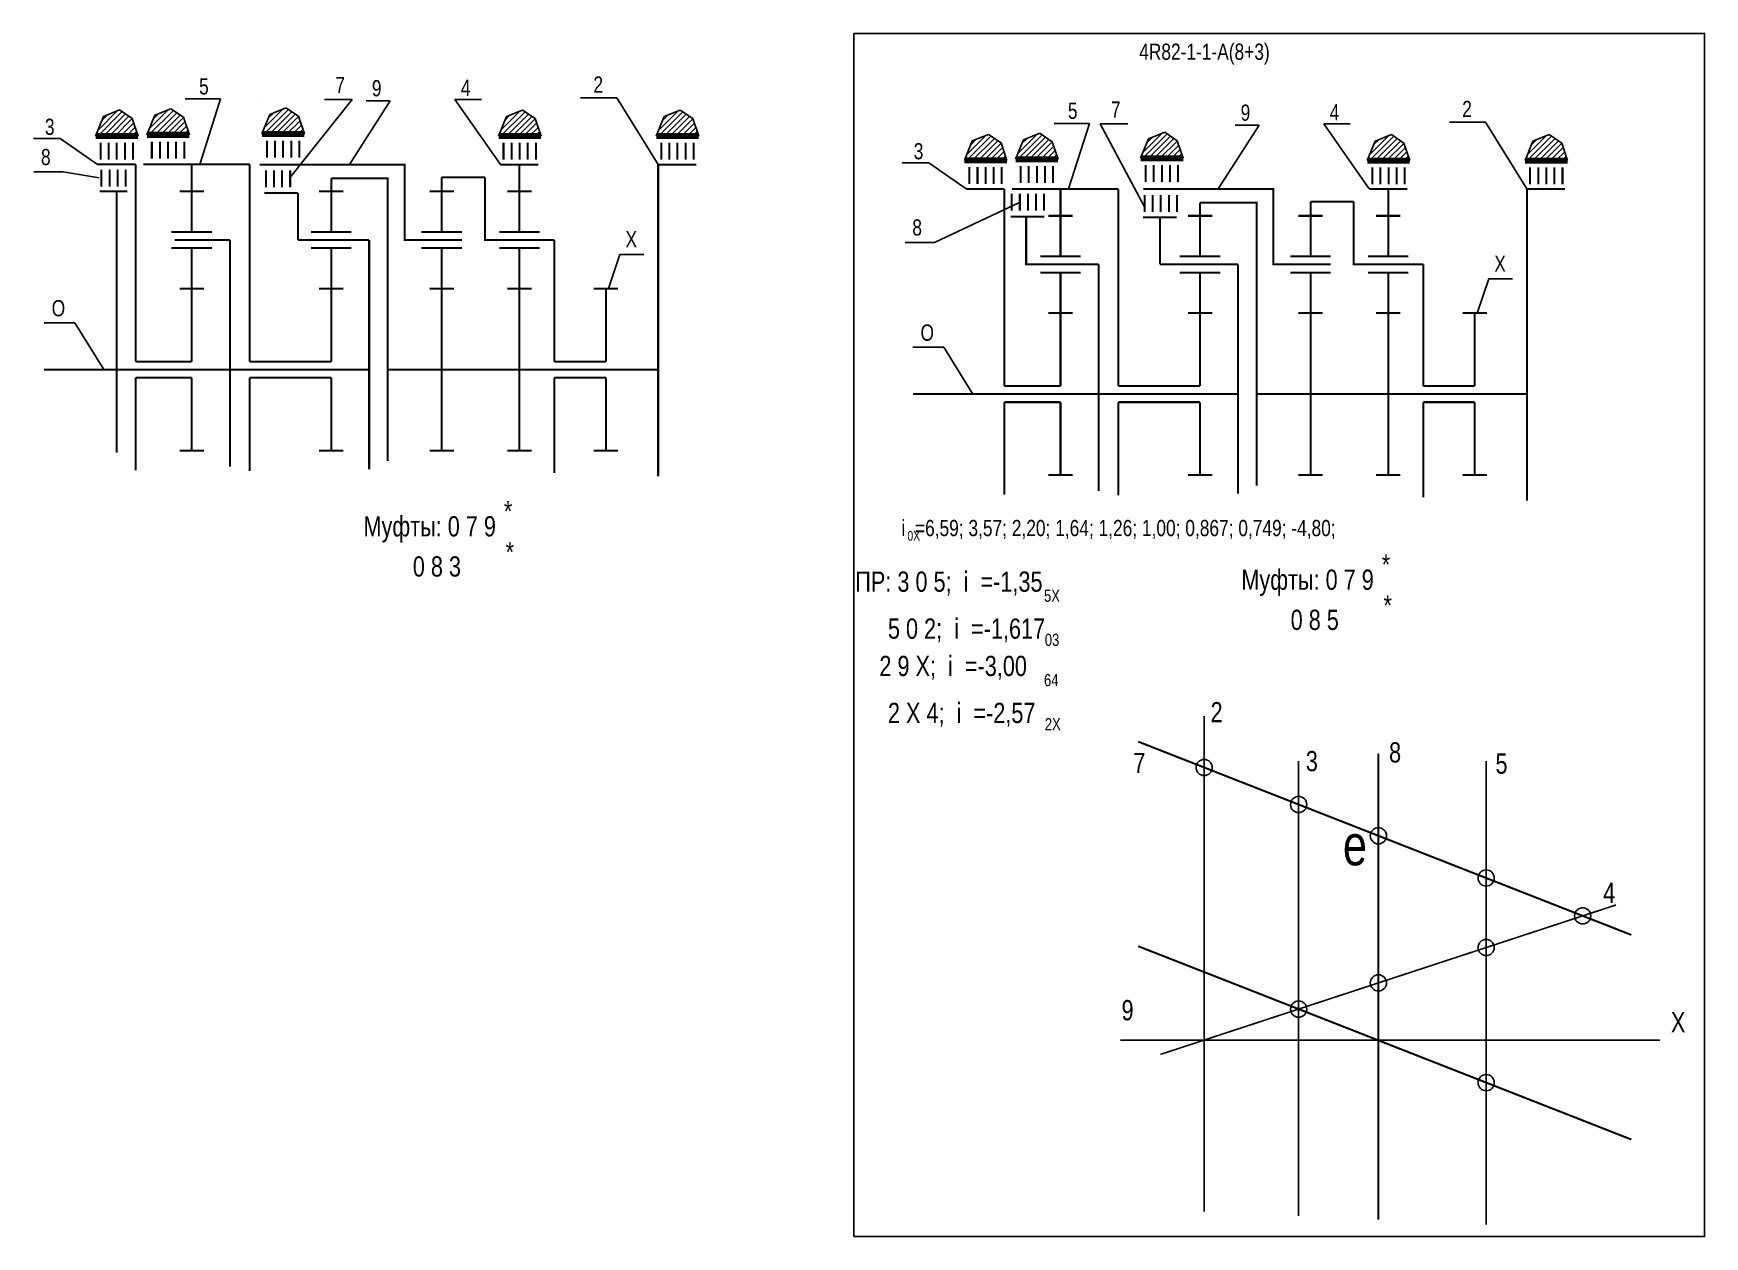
# Model space of a CAD drawing. Extents: x -555 to -142, y 153 to 450.
import ezdxf

# ---------------------------------------------------------------- set-up
doc = ezdxf.new("R2010")
doc.units = 0
doc.header["$LTSCALE"] = 15
doc.layers.get('0').update_dxf_attribs({"linetype": 'CONTINUOUS'})
doc.layers.add('DIM', color=92, linetype='CONTINUOUS')
doc.layers.add('MAIN', color=5, linetype='CONTINUOUS')
doc.styles.add('AMK', font='amk.shx', dxfattribs={"width": 0.8})

msp = doc.modelspace()

# ---------------------------------------------------------------- hatches: boundary and pattern name
at = {"layer": 'DIM'}
h = msp.add_hatch(dxfattribs=at)
h.set_pattern_fill('_USER', color=0, angle=45, style=0, pattern_type=0)
h.set_pattern_definition([(45, (-287.3721, -1.1567), (-0.7071068, 0.7071068), [])])
h.paths.add_polyline_path([(-537.67, 429.36), (-539.61, 424.54), (-529.12, 424.54), (-530.56, 428.86), (-533.68, 430.98)])
h = msp.add_hatch(dxfattribs=at)
h.set_pattern_fill('_USER', color=0, angle=45, style=0, pattern_type=0)
h.set_pattern_definition([(45, (-274.7224, -0.8641), (-0.7071068, 0.7071068), [])])
h.paths.add_polyline_path([(-525.02, 429.65), (-526.96, 424.83), (-516.47, 424.83), (-517.91, 429.16), (-521.03, 431.27)])
h = msp.add_hatch(dxfattribs=at)
h.set_pattern_fill('_USER', color=0, angle=45, style=0, pattern_type=0)
h.set_pattern_definition([(45, (-246.317, -0.6242), (-0.7071068, 0.7071068), [])])
h.paths.add_polyline_path([(-496.61, 429.89), (-498.56, 425.07), (-488.06, 425.07), (-489.51, 429.4), (-492.62, 431.51)])
h = msp.add_hatch(dxfattribs=at)
h.set_pattern_fill('_USER', color=0, angle=45, style=0, pattern_type=0)
h.set_pattern_definition([(45, (-187.9144, -1.1833), (-0.7071068, 0.7071068), [])])
h.paths.add_polyline_path([(-438.21, 429.34), (-440.15, 424.52), (-429.66, 424.52), (-431.11, 428.84), (-434.22, 430.95)])
h = msp.add_hatch(dxfattribs=at)
h.set_pattern_fill('_USER', color=0, angle=45, style=0, pattern_type=0)
h.set_pattern_definition([(45, (-148.9642, -1.1833), (-0.7071068, 0.7071068), [])])
h.paths.add_polyline_path([(-399.26, 429.34), (-401.2, 424.52), (-390.71, 424.52), (-392.16, 428.84), (-395.27, 430.95)])
h = msp.add_hatch(dxfattribs=at)
h.set_pattern_fill('_USER', color=0, angle=45, style=0, pattern_type=0)
h.set_pattern_definition([(45, (-72.9048, -7.1889), (-0.7071068, 0.7071068), [])])
h.paths.add_polyline_path([(-323.2, 423.33), (-325.14, 418.51), (-314.65, 418.51), (-316.1, 422.83), (-319.21, 424.95)])
h = msp.add_hatch(dxfattribs=at)
h.set_pattern_fill('_USER', color=0, angle=45, style=0, pattern_type=0)
h.set_pattern_definition([(45, (-60.255, -6.8963), (-0.7071068, 0.7071068), [])])
h.paths.add_polyline_path([(-310.55, 423.62), (-312.49, 418.8), (-302, 418.8), (-303.45, 423.12), (-306.56, 425.24)])
h = msp.add_hatch(dxfattribs=at)
h.set_pattern_fill('_USER', color=0, angle=45, style=0, pattern_type=0)
h.set_pattern_definition([(45, (-29.3962, -6.6564), (-0.7071068, 0.7071068), [])])
h.paths.add_polyline_path([(-279.69, 423.86), (-281.64, 419.04), (-271.14, 419.04), (-272.59, 423.36), (-275.7, 425.48)])
h = msp.add_hatch(dxfattribs=at)
h.set_pattern_fill('_USER', color=0, angle=45, style=0, pattern_type=0)
h.set_pattern_definition([(45, (26.5529, -7.2155), (-0.7071068, 0.7071068), [])])
h.paths.add_polyline_path([(-223.74, 423.3), (-225.69, 418.48), (-215.19, 418.48), (-216.64, 422.81), (-219.75, 424.92)])
h = msp.add_hatch(dxfattribs=at)
h.set_pattern_fill('_USER', color=0, angle=45, style=0, pattern_type=0)
h.set_pattern_definition([(45, (65.5031, -7.2155), (-0.7071068, 0.7071068), [])])
h.paths.add_polyline_path([(-184.79, 423.3), (-186.74, 418.48), (-176.24, 418.48), (-177.69, 422.81), (-180.8, 424.92)])

# ---------------------------------------------------------------- linework, layer by layer
at = {"const_width": 0.4}
for points in [[(-265.96, 281.39), (-265.96, 159.02)], [(-242.64, 270.29), (-242.64, 157.96)], [(-196.34, 270.29), (-196.34, 155.84)], [(-276.76, 197.83), (-164.3, 234.73)]]:
    msp.add_lwpolyline(points, dxfattribs=at)
at = {"layer": 'DIM', "color": 0}
for p, q in [((-517.47, 433.69), (-508.74, 433.69)), ((-508.74, 433.69), (-513.9, 417.52)), ((-498.26, 433.98), (-498.26, 433.98)), ((-476.24, 433.55), (-491.75, 414.1)), ((-483.11, 433.55), (-476.24, 433.55)), ((-466.89, 433.23), (-476.93, 417.5)), ((-472.8, 433.23), (-466.89, 433.23)), ((-450.92, 433.57), (-439.69, 417.5)), ((-450.92, 433.57), (-444.35, 433.57)), ((-419.88, 433.96), (-410.94, 433.96)), ((-410.94, 433.96), (-400.74, 417.5)), ((-539.61, 424.54), (-537.67, 429.36)), ((-537.67, 429.36), (-533.68, 430.98)), ((-533.68, 430.98), (-530.56, 428.86)), ((-526.96, 424.83), (-525.02, 429.65)), ((-525.02, 429.65), (-521.03, 431.27)), ((-521.03, 431.27), (-517.91, 429.16)), ((-517.91, 429.16), (-516.47, 424.83)), ((-498.56, 425.07), (-496.61, 429.89)), ((-496.61, 429.89), (-492.62, 431.51)), ((-492.62, 431.51), (-489.51, 429.4)), ((-489.51, 429.4), (-488.06, 425.07)), ((-440.15, 424.52), (-438.21, 429.34)), ((-438.21, 429.34), (-434.22, 430.95)), ((-434.22, 430.95), (-431.11, 428.84)), ((-401.2, 424.52), (-399.26, 429.34)), ((-399.26, 429.34), (-395.27, 430.95)), ((-395.27, 430.95), (-392.16, 428.84)), ((-530.56, 428.86), (-529.12, 424.54)), ((-431.11, 428.84), (-429.66, 424.52)), ((-392.16, 428.84), (-390.71, 424.52)), ((-323.2, 423.33), (-319.21, 424.95)), ((-319.21, 424.95), (-316.1, 422.83)), ((-310.55, 423.62), (-306.56, 425.24)), ((-306.56, 425.24), (-303.45, 423.12)), ((-303, 427.65), (-294.27, 427.65)), ((-294.27, 427.65), (-299.44, 411.49)), ((-291.63, 427.52), (-284.77, 427.52)), ((-291.63, 427.52), (-280.71, 407.03)), ((-279.69, 423.86), (-275.7, 425.48)), ((-275.7, 425.48), (-272.59, 423.36)), ((-252.42, 427.2), (-262.47, 411.47)), ((-258.33, 427.2), (-252.42, 427.2)), ((-236.45, 427.53), (-229.88, 427.53)), ((-236.45, 427.53), (-225.22, 411.47)), ((-223.74, 423.3), (-219.75, 424.92)), ((-219.75, 424.92), (-216.64, 422.81)), ((-205.41, 427.93), (-196.48, 427.93)), ((-196.48, 427.93), (-186.27, 411.47)), ((-184.79, 423.3), (-180.8, 424.92)), ((-180.8, 424.92), (-177.69, 422.81)), ((-554.96, 423.96), (-548.39, 423.96)), ((-548.39, 423.96), (-539.15, 417.52)), ((-538.36, 424.35), (-531.45, 424.35)), ((-497.3, 424.89), (-490.39, 424.89)), ((-438.9, 424.33), (-431.99, 424.33)), ((-399.95, 424.33), (-393.04, 424.33)), ((-325.14, 418.51), (-323.2, 423.33)), ((-316.1, 422.83), (-314.65, 418.51)), ((-312.49, 418.8), (-310.55, 423.62)), ((-303.45, 423.12), (-302, 418.8)), ((-281.64, 419.04), (-279.69, 423.86)), ((-272.59, 423.36), (-271.14, 419.04)), ((-225.69, 418.48), (-223.74, 423.3)), ((-216.64, 422.81), (-215.19, 418.48)), ((-186.74, 418.48), (-184.79, 423.3)), ((-177.69, 422.81), (-176.24, 418.48)), ((-340.49, 417.93), (-333.92, 417.93)), ((-333.92, 417.93), (-324.68, 411.49)), ((-323.89, 418.32), (-316.98, 418.32)), ((-280.38, 418.85), (-273.47, 418.85)), ((-224.43, 418.29), (-217.52, 418.29)), ((-185.48, 418.29), (-178.57, 418.29)), ((-547.61, 415.67), (-554.87, 415.67)), ((-547.61, 415.67), (-538.69, 414.2)), ((-332.52, 398.28), (-311.36, 408.24)), ((-332.52, 398.28), (-339.78, 398.28)), ((-332.52, 398.28), (-332.52, 398.28)), ((-410.19, 395.33), (-413, 386.87)), ((-410.19, 395.33), (-404.28, 395.33)), ((-195.72, 389.3), (-198.54, 380.84)), ((-195.72, 389.3), (-189.81, 389.3)), ((-544.7, 378.43), (-552.31, 378.43)), ((-544.7, 378.43), (-537.57, 366.87)), ((-330.24, 372.4), (-337.84, 372.4)), ((-330.24, 372.4), (-323.1, 360.84))]:
    msp.add_line(p, q, dxfattribs=at)
for points, const_width in [([(-529.73, 417.52), (-529.73, 368.87)], 0.5), ([(-527.86, 417.52), (-501.59, 417.52)], 0.5), ([(-501.59, 417.52), (-501.59, 368.87)], 0.5), ([(-458.79, 398.87), (-463.32, 398.87), (-463.32, 417.5), (-499.07, 417.5)], 0.5), ([(-400.74, 417.5), (-400.74, 366.87)], 0.5), ([(-481.44, 414.12), (-467.5, 414.12), (-467.5, 344.28)], 0.5), ([(-443.52, 414.33), (-454.17, 414.33)], 0.5), ([(-440.29, 398.87), (-443.52, 398.87), (-443.52, 414.33)], 0.5), ([(-538.59, 410.91), (-531.77, 410.91)], 0.5), ([(-534.4, 410.91), (-534.4, 366.87)], 0.5), ([(-489.64, 410.47), (-489.64, 398.87)], 0.5), ([(-315.27, 411.49), (-315.27, 362.84)], 0.5), ([(-313.39, 411.49), (-287.12, 411.49)], 0.5), ([(-287.12, 411.49), (-287.12, 362.84)], 0.5), ([(-244.32, 392.84), (-248.85, 392.84), (-248.85, 411.47), (-280.97, 411.47)], 0.5), ([(-229.06, 408.3), (-239.7, 408.3)], 0.5), ([(-225.82, 392.84), (-229.06, 392.84), (-229.06, 408.3)], 0.5), ([(-186.27, 411.47), (-186.27, 360.84)], 0.5), ([(-313.72, 404.65), (-305.43, 404.65)], 0.5), ([(-305.67, 392.84), (-309.9, 392.84), (-309.9, 404.65)], 0.5), ([(-276.89, 404.44), (-276.89, 392.84)], 0.5), ([(-266.97, 408.09), (-253.03, 408.09), (-253.03, 338.25)], 0.5), ([(-506.45, 398.87), (-506.45, 342.94)], 0.5), ([(-486.1, 398.87), (-489.64, 398.87)], 0.5), ([(-472.08, 342.28), (-472.08, 398.87)], 0.5), ([(-426.36, 398.87), (-426.36, 368.87)], 0.5), ([(-291.99, 392.84), (-291.99, 336.91)], 0.5), ([(-271.63, 392.84), (-276.89, 392.84)], 0.5), ([(-257.62, 336.25), (-257.62, 392.84)], 0.5), ([(-211.89, 392.84), (-211.89, 362.84)], 0.5), ([(-529.73, 368.87), (-515.89, 368.87)], 0.5), ([(-501.59, 368.87), (-481.44, 368.87)], 0.5), ([(-426.36, 368.87), (-413.64, 368.87)], 0.5), ([(-552.32, 366.87), (-472.08, 366.87)], 0.5), ([(-534.4, 366.87), (-534.4, 346.38)], 0.5), ([(-529.73, 364.87), (-515.89, 364.87)], 0.5), ([(-529.73, 364.87), (-529.73, 342.03)], 0.5), ([(-501.59, 364.87), (-501.59, 341.87)], 0.5), ([(-501.59, 364.87), (-481.44, 364.87)], 0.5), ([(-467.5, 366.87), (-400.74, 366.87)], 0.5), ([(-462.78, 366.87), (-423.56, 366.87)], 0.5), ([(-426.36, 364.87), (-426.36, 341.39)], 0.5), ([(-426.36, 364.87), (-413.64, 364.87)], 0.5), ([(-400.74, 366.87), (-400.74, 340.52)], 0.5), ([(-315.27, 362.84), (-301.42, 362.84)], 0.5), ([(-287.12, 362.84), (-266.97, 362.84)], 0.5), ([(-211.89, 362.84), (-199.17, 362.84)], 0.5), ([(-337.85, 360.84), (-257.62, 360.84)], 0.5), ([(-315.27, 358.84), (-301.42, 358.84)], 0.5), ([(-315.27, 358.84), (-315.27, 335.99)], 0.5), ([(-287.12, 358.84), (-266.97, 358.84)], 0.5), ([(-287.12, 358.84), (-287.12, 335.84)], 0.5), ([(-253.03, 360.84), (-186.27, 360.84)], 0.5), ([(-248.32, 360.84), (-209.09, 360.84)], 0.5), ([(-211.89, 358.84), (-211.89, 335.35)], 0.5), ([(-211.89, 358.84), (-199.17, 358.84)], 0.5), ([(-186.27, 360.84), (-186.27, 334.49)], 0.5), ([(-160.51, 227.33), (-282.23, 275.04)], 0.5), ([(-222.94, 272.1), (-222.94, 157.06)], 0.5), ([(-160.51, 176.83), (-282.23, 224.54)], 0.5), ([(-286.69, 201.37), (-153.47, 201.37)], 0.4)]:
    msp.add_lwpolyline(points, dxfattribs=dict(at, const_width=const_width))
for centre in [(-265.96, 268.66), (-242.64, 259.52), (-222.94, 251.8), (-196.34, 241.37), (-172.52, 232.04), (-196.34, 224.22), (-222.94, 215.49), (-242.64, 209.02), (-196.34, 190.87)]:
    msp.add_circle(centre, 2, dxfattribs=at)
at = {"layer": 'MAIN'}
for points in [[(-352.43, 152.87), (-352.43, 449.87)], [(-352.43, 449.87), (-142.43, 449.87), (-142.43, 152.87), (-352.43, 152.87)]]:
    msp.add_lwpolyline(points, dxfattribs=at)
at = {"layer": 'MAIN', "color": 0}
for points, const_width in [([(-539.61, 424.54), (-529.12, 424.54)], 1.5), ([(-526.96, 424.83), (-516.47, 424.83)], 1.5), ([(-498.56, 425.07), (-488.06, 425.07)], 1.5), ([(-440.15, 424.52), (-429.66, 424.52)], 1.5), ([(-401.2, 424.52), (-390.71, 424.52)], 1.5), ([(-530.38, 422.89), (-530.38, 418.69)], 0.5), ([(-517.73, 423.18), (-517.73, 418.99)], 0.5), ([(-489.32, 423.42), (-489.32, 419.23)], 0.5), ([(-430.92, 422.86), (-430.92, 418.67)], 0.5), ([(-391.97, 422.86), (-391.97, 418.67)], 0.5), ([(-539.15, 417.52), (-529.73, 417.52)], 0.5), ([(-515.89, 410.87), (-515.89, 417.52)], 0.5), ([(-439.69, 417.5), (-430.28, 417.5)], 0.5), ([(-434.98, 400.87), (-434.98, 417.5)], 0.5), ([(-400.74, 417.5), (-391.33, 417.5)], 0.5), ([(-325.14, 418.51), (-314.65, 418.51)], 1.5), ([(-315.91, 416.86), (-315.91, 412.66)], 0.5), ([(-312.49, 418.8), (-302, 418.8)], 1.5), ([(-303.26, 417.15), (-303.26, 412.95)], 0.5), ([(-281.64, 419.04), (-271.14, 419.04)], 1.5), ([(-272.4, 417.39), (-272.4, 413.19)], 0.5), ([(-225.69, 418.48), (-215.19, 418.48)], 1.5), ([(-216.45, 416.83), (-216.45, 412.63)], 0.5), ([(-186.74, 418.48), (-176.24, 418.48)], 1.5), ([(-177.5, 416.83), (-177.5, 412.63)], 0.5), ([(-481.44, 410.87), (-481.44, 414.12)], 0.5), ([(-454.17, 410.87), (-454.17, 414.33)], 0.5), ([(-515.89, 410.87), (-518.89, 410.87)], 0.5), ([(-515.89, 400.87), (-515.89, 410.87)], 0.5), ([(-515.89, 410.87), (-512.89, 410.87)], 0.5), ([(-497.98, 410.47), (-489.64, 410.47)], 0.5), ([(-481.44, 410.87), (-484.44, 410.87)], 0.5), ([(-481.44, 400.87), (-481.44, 410.87)], 0.5), ([(-481.44, 410.87), (-478.44, 410.87)], 0.5), ([(-454.17, 410.87), (-457.17, 410.87)], 0.5), ([(-454.17, 400.87), (-454.17, 410.87)], 0.5), ([(-454.17, 410.87), (-451.17, 410.87)], 0.5), ([(-434.98, 410.87), (-437.98, 410.87)], 0.5), ([(-434.98, 410.87), (-431.98, 410.87)], 0.5), ([(-324.68, 411.49), (-315.27, 411.49)], 0.5), ([(-305.46, 410.32), (-305.46, 406.13)], 0.5), ([(-301.42, 404.84), (-301.42, 411.49)], 0.5), ([(-272.66, 410.02), (-272.66, 405.82)], 0.5), ([(-239.7, 404.84), (-239.7, 408.3)], 0.5), ([(-225.22, 411.47), (-215.81, 411.47)], 0.5), ([(-220.52, 394.84), (-220.52, 411.47)], 0.5), ([(-186.27, 411.47), (-176.86, 411.47)], 0.5), ([(-301.42, 404.84), (-304.42, 404.84)], 0.5), ([(-301.42, 394.84), (-301.42, 404.84)], 0.5), ([(-301.42, 404.84), (-298.42, 404.84)], 0.5), ([(-281.06, 404.44), (-272.72, 404.44)], 0.5), ([(-266.97, 404.84), (-269.97, 404.84)], 0.5), ([(-266.97, 404.84), (-266.97, 408.09)], 0.5), ([(-266.97, 394.84), (-266.97, 404.84)], 0.5), ([(-266.97, 404.84), (-263.97, 404.84)], 0.5), ([(-239.7, 404.84), (-242.7, 404.84)], 0.5), ([(-239.7, 394.84), (-239.7, 404.84)], 0.5), ([(-239.7, 404.84), (-236.7, 404.84)], 0.5), ([(-220.52, 404.84), (-223.52, 404.84)], 0.5), ([(-220.52, 404.84), (-217.52, 404.84)], 0.5), ([(-515.89, 396.87), (-520.89, 396.87)], 0.5), ([(-506.45, 398.87), (-520.13, 398.87)], 0.5), ([(-515.89, 386.87), (-515.89, 396.87), (-510.89, 396.87)], 0.5), ([(-481.44, 396.87), (-486.44, 396.87)], 0.5), ([(-472.08, 398.87), (-486.1, 398.87)], 0.5), ([(-481.44, 386.87), (-481.44, 396.87), (-476.44, 396.87)], 0.5), ([(-454.17, 396.87), (-459.17, 396.87)], 0.5), ([(-449.18, 398.87), (-458.79, 398.87)], 0.5), ([(-454.17, 386.87), (-454.17, 396.87), (-449.17, 396.87)], 0.5), ([(-426.36, 398.87), (-440.29, 398.87)], 0.5), ([(-434.98, 396.87), (-439.98, 396.87)], 0.5), ([(-434.98, 386.87), (-434.98, 396.87), (-429.98, 396.87)], 0.5), ([(-291.99, 392.84), (-305.67, 392.84)], 0.5), ([(-257.62, 392.84), (-271.63, 392.84)], 0.5), ([(-234.71, 392.84), (-244.32, 392.84)], 0.5), ([(-211.89, 392.84), (-225.82, 392.84)], 0.5), ([(-301.42, 390.84), (-306.42, 390.84)], 0.5), ([(-301.42, 380.84), (-301.42, 390.84), (-296.42, 390.84)], 0.5), ([(-266.97, 390.84), (-271.97, 390.84)], 0.5), ([(-266.97, 380.84), (-266.97, 390.84), (-261.97, 390.84)], 0.5), ([(-239.7, 390.84), (-244.7, 390.84)], 0.5), ([(-239.7, 380.84), (-239.7, 390.84), (-234.7, 390.84)], 0.5), ([(-220.52, 390.84), (-225.52, 390.84)], 0.5), ([(-220.52, 380.84), (-220.52, 390.84), (-215.52, 390.84)], 0.5), ([(-515.89, 386.87), (-518.89, 386.87)], 0.5), ([(-515.89, 368.87), (-515.89, 386.87)], 0.5), ([(-515.89, 386.87), (-512.89, 386.87)], 0.5), ([(-481.44, 386.87), (-484.44, 386.87)], 0.5), ([(-481.44, 368.87), (-481.44, 386.87)], 0.5), ([(-481.44, 386.87), (-478.44, 386.87)], 0.5), ([(-454.17, 386.87), (-457.17, 386.87)], 0.5), ([(-454.17, 366.87), (-454.17, 386.87)], 0.5), ([(-454.17, 386.87), (-451.17, 386.87)], 0.5), ([(-434.98, 386.87), (-437.98, 386.87)], 0.5), ([(-434.98, 366.87), (-434.98, 386.87)], 0.5), ([(-434.98, 386.87), (-431.98, 386.87)], 0.5), ([(-413.64, 386.87), (-416.64, 386.87)], 0.5), ([(-413.64, 368.87), (-413.64, 386.87)], 0.5), ([(-413.64, 386.87), (-410.64, 386.87)], 0.5), ([(-301.42, 380.84), (-304.42, 380.84)], 0.5), ([(-301.42, 362.84), (-301.42, 380.84)], 0.5), ([(-301.42, 380.84), (-298.42, 380.84)], 0.5), ([(-266.97, 380.84), (-269.97, 380.84)], 0.5), ([(-266.97, 362.84), (-266.97, 380.84)], 0.5), ([(-266.97, 380.84), (-263.97, 380.84)], 0.5), ([(-239.7, 380.84), (-242.7, 380.84)], 0.5), ([(-239.7, 360.84), (-239.7, 380.84)], 0.5), ([(-239.7, 380.84), (-236.7, 380.84)], 0.5), ([(-220.52, 380.84), (-223.52, 380.84)], 0.5), ([(-220.52, 360.84), (-220.52, 380.84)], 0.5), ([(-220.52, 380.84), (-217.52, 380.84)], 0.5), ([(-199.17, 380.84), (-202.17, 380.84)], 0.5), ([(-199.17, 380.84), (-196.17, 380.84)], 0.5), ([(-199.17, 362.84), (-199.17, 380.84)], 0.5), ([(-515.89, 364.87), (-515.89, 346.87)], 0.5), ([(-481.44, 364.87), (-481.44, 346.87)], 0.5), ([(-454.17, 366.87), (-454.17, 346.87)], 0.5), ([(-434.98, 366.87), (-434.98, 346.87)], 0.5), ([(-413.64, 364.87), (-413.64, 346.87)], 0.5), ([(-301.42, 358.84), (-301.42, 340.84)], 0.5), ([(-266.97, 358.84), (-266.97, 340.84)], 0.5), ([(-239.7, 360.84), (-239.7, 340.84)], 0.5), ([(-220.52, 360.84), (-220.52, 340.84)], 0.5), ([(-199.17, 358.84), (-199.17, 340.84)], 0.5), ([(-515.89, 346.87), (-518.89, 346.87)], 0.5), ([(-515.89, 346.87), (-512.89, 346.87)], 0.5), ([(-481.44, 346.87), (-484.44, 346.87)], 0.5), ([(-481.44, 346.87), (-478.44, 346.87)], 0.5), ([(-454.17, 346.87), (-457.17, 346.87)], 0.5), ([(-454.17, 346.87), (-451.17, 346.87)], 0.5), ([(-434.98, 346.87), (-437.98, 346.87)], 0.5), ([(-434.98, 346.87), (-431.98, 346.87)], 0.5), ([(-413.64, 346.87), (-416.64, 346.87)], 0.5), ([(-413.64, 346.87), (-410.64, 346.87)], 0.5), ([(-301.42, 340.84), (-304.42, 340.84)], 0.5), ([(-301.42, 340.84), (-298.42, 340.84)], 0.5), ([(-266.97, 340.84), (-269.97, 340.84)], 0.5), ([(-266.97, 340.84), (-263.97, 340.84)], 0.5), ([(-239.7, 340.84), (-242.7, 340.84)], 0.5), ([(-239.7, 340.84), (-236.7, 340.84)], 0.5), ([(-220.52, 340.84), (-223.52, 340.84)], 0.5), ([(-220.52, 340.84), (-217.52, 340.84)], 0.5), ([(-199.17, 340.84), (-202.17, 340.84)], 0.5), ([(-199.17, 340.84), (-196.17, 340.84)], 0.5)]:
    msp.add_lwpolyline(points, dxfattribs=dict(at, const_width=const_width))
for points in [[(-538.38, 422.89, 0.5, 0.5, 0), (-538.38, 418.69, 0.5, 0.5, 0)], [(-536.38, 422.89, 0.5, 0.5, 0), (-536.38, 418.69, 0.5, 0.5, 0)], [(-534.38, 422.89, 0.5, 0.5, 0), (-534.38, 418.69, 0.5, 0.5, 0)], [(-532.38, 422.89, 0.5, 0.5, 0), (-532.38, 418.69, 0.5, 0.5, 0)], [(-525.73, 423.18, 0.5, 0.5, 0), (-525.73, 418.99, 0.5, 0.5, 0)], [(-523.73, 423.18, 0.5, 0.5, 0), (-523.73, 418.99, 0.5, 0.5, 0)], [(-521.73, 423.18, 0.5, 0.5, 0), (-521.73, 418.99, 0.5, 0.5, 0)], [(-519.73, 423.18, 0.5, 0.5, 0), (-519.73, 418.99, 0.5, 0.5, 0)], [(-497.32, 423.42, 0.5, 0.5, 0), (-497.32, 419.23, 0.5, 0.5, 0)], [(-495.32, 423.42, 0.5, 0.5, 0), (-495.32, 419.23, 0.5, 0.5, 0)], [(-493.32, 423.42, 0.5, 0.5, 0), (-493.32, 419.23, 0.5, 0.5, 0)], [(-491.32, 423.42, 0.5, 0.5, 0), (-491.32, 419.23, 0.5, 0.5, 0)], [(-438.92, 422.86, 0.5, 0.5, 0), (-438.92, 418.67, 0.5, 0.5, 0)], [(-436.92, 422.86, 0.5, 0.5, 0), (-436.92, 418.67, 0.5, 0.5, 0)], [(-434.92, 422.86, 0.5, 0.5, 0), (-434.92, 418.67, 0.5, 0.5, 0)], [(-432.92, 422.86, 0.5, 0.5, 0), (-432.92, 418.67, 0.5, 0.5, 0)], [(-399.97, 422.86, 0.5, 0.5, 0), (-399.97, 418.67, 0.5, 0.5, 0)], [(-397.97, 422.86, 0.5, 0.5, 0), (-397.97, 418.67, 0.5, 0.5, 0)], [(-395.97, 422.86, 0.5, 0.5, 0), (-395.97, 418.67, 0.5, 0.5, 0)], [(-393.97, 422.86, 0.5, 0.5, 0), (-393.97, 418.67, 0.5, 0.5, 0)], [(-323.91, 416.86, 0.5, 0.5, 0), (-323.91, 412.66, 0.5, 0.5, 0)], [(-321.91, 416.86, 0.5, 0.5, 0), (-321.91, 412.66, 0.5, 0.5, 0)], [(-319.91, 416.86, 0.5, 0.5, 0), (-319.91, 412.66, 0.5, 0.5, 0)], [(-317.91, 416.86, 0.5, 0.5, 0), (-317.91, 412.66, 0.5, 0.5, 0)], [(-311.26, 417.15, 0.5, 0.5, 0), (-311.26, 412.95, 0.5, 0.5, 0)], [(-309.26, 417.15, 0.5, 0.5, 0), (-309.26, 412.95, 0.5, 0.5, 0)], [(-307.26, 417.15, 0.5, 0.5, 0), (-307.26, 412.95, 0.5, 0.5, 0)], [(-305.26, 417.15, 0.5, 0.5, 0), (-305.26, 412.95, 0.5, 0.5, 0)], [(-280.4, 417.39, 0.5, 0.5, 0), (-280.4, 413.19, 0.5, 0.5, 0)], [(-278.4, 417.39, 0.5, 0.5, 0), (-278.4, 413.19, 0.5, 0.5, 0)], [(-276.4, 417.39, 0.5, 0.5, 0), (-276.4, 413.19, 0.5, 0.5, 0)], [(-274.4, 417.39, 0.5, 0.5, 0), (-274.4, 413.19, 0.5, 0.5, 0)], [(-224.45, 416.83, 0.5, 0.5, 0), (-224.45, 412.63, 0.5, 0.5, 0)], [(-222.45, 416.83, 0.5, 0.5, 0), (-222.45, 412.63, 0.5, 0.5, 0)], [(-220.45, 416.83, 0.5, 0.5, 0), (-220.45, 412.63, 0.5, 0.5, 0)], [(-218.45, 416.83, 0.5, 0.5, 0), (-218.45, 412.63, 0.5, 0.5, 0)], [(-185.5, 416.83, 0.5, 0.5, 0), (-185.5, 412.63, 0.5, 0.5, 0)], [(-183.5, 416.83, 0.5, 0.5, 0), (-183.5, 412.63, 0.5, 0.5, 0)], [(-181.5, 416.83, 0.5, 0.5, 0), (-181.5, 412.63, 0.5, 0.5, 0)], [(-179.5, 416.83, 0.5, 0.5, 0), (-179.5, 412.63, 0.5, 0.5, 0)], [(-538.17, 416.2, 0.5, 0.5, 0), (-538.17, 412, 0.5, 0.5, 0)], [(-536.17, 416.2, 0.5, 0.5, 0), (-536.17, 412, 0.5, 0.5, 0)], [(-534.17, 416.2, 0.5, 0.5, 0), (-534.17, 412, 0.5, 0.5, 0)], [(-532.17, 416.2, 0.5, 0.5, 0), (-532.17, 412, 0.5, 0.5, 0)], [(-497.58, 416.05, 0.5, 0.5, 0), (-497.58, 411.85, 0.5, 0.5, 0)], [(-495.58, 416.05, 0.5, 0.5, 0), (-495.58, 411.85, 0.5, 0.5, 0)], [(-493.58, 416.05, 0.5, 0.5, 0), (-493.58, 411.85, 0.5, 0.5, 0)], [(-491.58, 416.05, 0.5, 0.5, 0), (-491.58, 411.85, 0.5, 0.5, 0)], [(-313.46, 410.32, 0.5, 0.5, 0), (-313.46, 406.13, 0.5, 0.5, 0)], [(-311.46, 410.32, 0.5, 0.5, 0), (-311.46, 406.13, 0.5, 0.5, 0)], [(-309.46, 410.32, 0.5, 0.5, 0), (-309.46, 406.13, 0.5, 0.5, 0)], [(-307.46, 410.32, 0.5, 0.5, 0), (-307.46, 406.13, 0.5, 0.5, 0)], [(-280.66, 410.02, 0.5, 0.5, 0), (-280.66, 405.82, 0.5, 0.5, 0)], [(-278.66, 410.02, 0.5, 0.5, 0), (-278.66, 405.82, 0.5, 0.5, 0)], [(-276.66, 410.02, 0.5, 0.5, 0), (-276.66, 405.82, 0.5, 0.5, 0)], [(-274.66, 410.02, 0.5, 0.5, 0), (-274.66, 405.82, 0.5, 0.5, 0)], [(-510.89, 400.87, 0.5, 0.5, 0), (-520.89, 400.87, 0.5, 0.5, 0)], [(-476.44, 400.87, 0.5, 0.5, 0), (-486.44, 400.87, 0.5, 0.5, 0)], [(-449.17, 400.87, 0.5, 0.5, 0), (-459.17, 400.87, 0.5, 0.5, 0)], [(-429.98, 400.87, 0.5, 0.5, 0), (-439.98, 400.87, 0.5, 0.5, 0)], [(-296.42, 394.84, 0.5, 0.5, 0), (-306.42, 394.84, 0.5, 0.5, 0)], [(-261.97, 394.84, 0.5, 0.5, 0), (-271.97, 394.84, 0.5, 0.5, 0)], [(-234.7, 394.84, 0.5, 0.5, 0), (-244.7, 394.84, 0.5, 0.5, 0)], [(-215.52, 394.84, 0.5, 0.5, 0), (-225.52, 394.84, 0.5, 0.5, 0)]]:
    msp.add_lwpolyline(points, format="xyseb", dxfattribs=at)

# ---------------------------------------------------------------- texts
at = {"layer": 'DIM', "color": 0, "style": 'AMK', "width": 0.8}
for s, height, p in [('4R82-1-1-A(8+3)', 4, (-282, 443.35)), ('5', 4, (-514.06, 434.8)), ('7', 4, (-480.43, 435.12)), ('9', 4, (-471.42, 434.34)), ('4', 4, (-449.44, 434.45)), ('2', 4, (-416.72, 435.25)), ('2', 4, (-202.26, 429.22)), ('5', 4, (-299.6, 428.77)), ('7', 4, (-288.96, 429.08)), ('9', 4, (-256.95, 428.31)), ('4', 4, (-234.97, 428.41)), ('3', 4, (-552.12, 424.82)), ('8', 4, (-553.09, 417.36)), ('3', 4, (-337.65, 418.79)), ('X', 4, (-408.8, 397.06)), ('8', 4, (-338, 399.97)), ('X', 4, (-194.34, 391.02)), ('O', 4, (-550.45, 380.04)), ('O', 4, (-335.98, 374.01)), ('*', 5, (-438.82, 329.43)), ('Муфты: 0 7 9', 5, (-473.48, 325.7)), ('i  =6,59; 3,57; 2,20; 1,64; 1,26; 1,00; 0,867; 0,749; -4,80; ', 4, (-340.68, 325.77)), ('0X', 2.4, (-339.21, 324.66)), ('*', 5, (-438.39, 319.36)), ('       0 8 3', 5, (-471.71, 315.79)), ('Муфты: 0 7 9', 5, (-256.78, 312.52)), ('*', 5, (-222.12, 316.25)), (' ПР: 3 0 5;  i  =-1,35', 5, (-353.56, 312.04)), ('5X', 3, (-305.49, 309.56)), ('*', 5, (-221.69, 306.18)), ('    5 0 2;  i  =-1,617', 5, (-349.97, 300.45)), ('       0 8 5', 5, (-255.01, 302.61)), ('03', 3, (-305.29, 298.67)), ('     2 9 X;  i  =-3,00', 5, (-353.56, 291.23)), ('64', 3, (-305.49, 288.74)), ('    2 X 4;  i  =-2,57', 5, (-349.97, 279.63)), ('2', 5, (-264.38, 279.81)), ('2X', 3, (-305.29, 277.86)), ('3', 5, (-240.86, 267.74)), ('8', 5, (-220.31, 269.89)), ('7', 5, (-283.44, 267.27)), ('5', 5, (-194.05, 267.12)), ('e', 10, (-231.71, 244.51)), ('4', 5, (-167.45, 235.24)), ('9', 5, (-286.35, 206.26)), ('X', 5, (-150.74, 203.29))]:
    msp.add_text(s, height=height, dxfattribs=at).set_placement(p)

doc.saveas('drawing.dxf')
